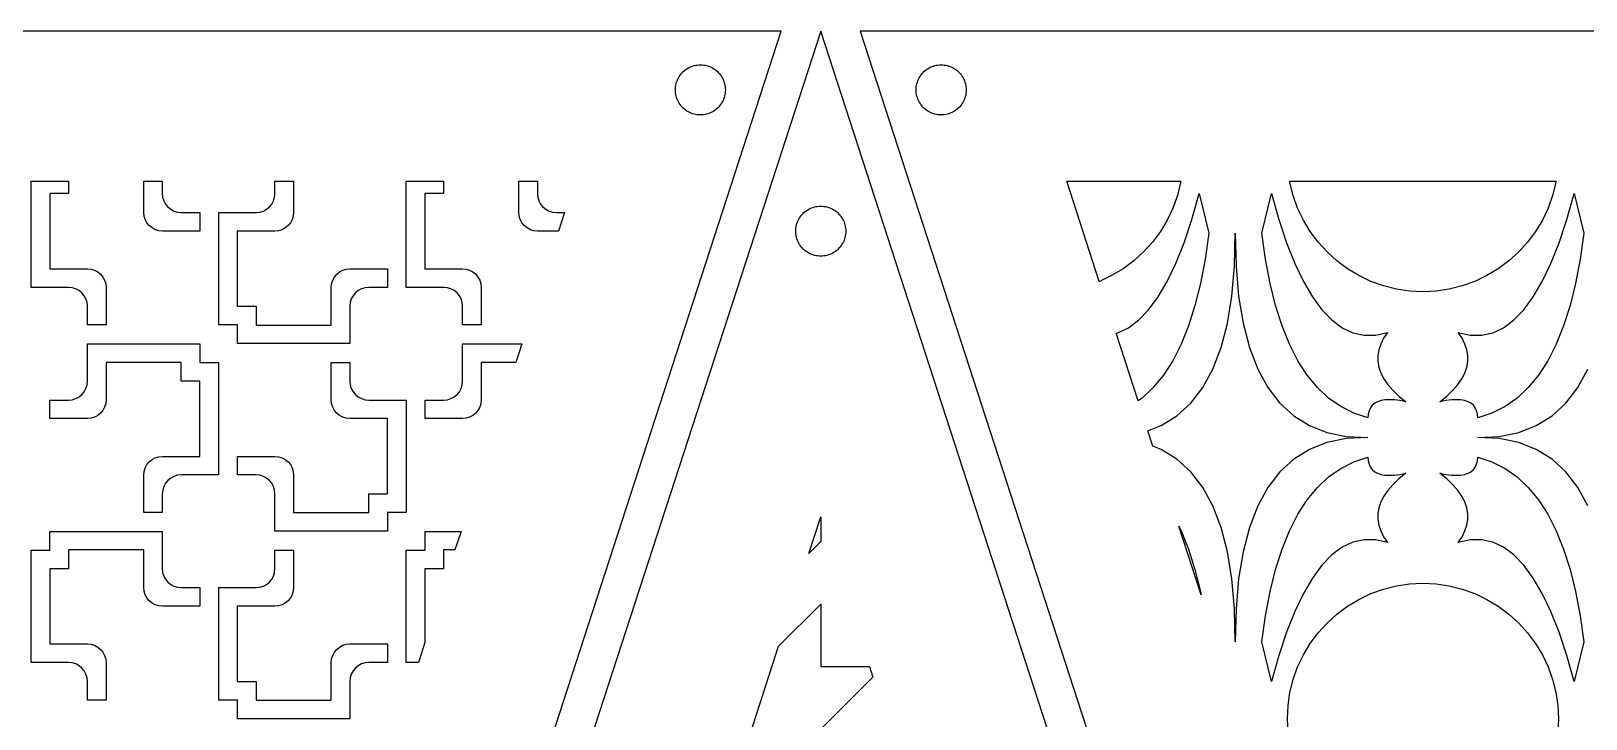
# Model space of a CAD drawing. Header units: metres. Extents: x 20 to 1108, y 20 to 485.
# Drawn here: x 500.8 to 625.1, y 195.8 to 250.8 of the extents above; entities that cross this region are included whole.
import ezdxf

# ---------------------------------------------------------------- set-up
doc = ezdxf.new("R2010")
doc.units = ezdxf.units.M

msp = doc.modelspace()

# ---------------------------------------------------------------- linework, layer by layer
for p, q in [((560.772, 250.826), (410.772, 250.826)), ((485.772, 20.0001), (560.772, 250.826)), ((563.926, 250.826), (488.926, 20)), ((638.926, 20), (563.926, 250.826)), ((717.081, 250.826), (567.081, 250.826)), ((567.081, 250.826), (642.081, 20.0001)), ((552.758, 247.399), (552.842, 247.493)), ((552.842, 247.493), (552.931, 247.582)), ((552.931, 247.582), (553.025, 247.665)), ((553.025, 247.665), (553.124, 247.742)), ((553.124, 247.742), (553.228, 247.813)), ((553.228, 247.813), (553.336, 247.877)), ((553.336, 247.877), (553.449, 247.934)), ((553.449, 247.934), (553.564, 247.984)), ((553.564, 247.984), (553.682, 248.026)), ((553.682, 248.026), (553.802, 248.062)), ((553.802, 248.062), (553.925, 248.089)), ((553.925, 248.089), (554.049, 248.109)), ((554.049, 248.109), (554.174, 248.12)), ((554.174, 248.12), (554.3, 248.124)), ((554.3, 248.124), (554.425, 248.12)), ((554.425, 248.12), (554.55, 248.109)), ((554.55, 248.109), (554.674, 248.089)), ((554.674, 248.089), (554.797, 248.062)), ((554.797, 248.062), (554.917, 248.026)), ((554.917, 248.026), (555.036, 247.984)), ((555.036, 247.984), (555.152, 247.934)), ((555.152, 247.934), (555.263, 247.877)), ((555.263, 247.877), (555.372, 247.813)), ((555.372, 247.813), (555.475, 247.742)), ((555.475, 247.742), (555.575, 247.665)), ((555.575, 247.665), (555.669, 247.582)), ((555.669, 247.582), (555.757, 247.493)), ((555.757, 247.493), (555.841, 247.399)), ((572.011, 247.399), (572.095, 247.493)), ((572.095, 247.493), (572.183, 247.582)), ((572.183, 247.582), (572.278, 247.665)), ((572.278, 247.665), (572.378, 247.742)), ((572.378, 247.742), (572.481, 247.813)), ((572.481, 247.813), (572.589, 247.877)), ((572.589, 247.877), (572.701, 247.934)), ((572.701, 247.934), (572.817, 247.984)), ((572.817, 247.984), (572.935, 248.026)), ((572.935, 248.026), (573.055, 248.062)), ((573.055, 248.062), (573.178, 248.089)), ((573.178, 248.089), (573.302, 248.109)), ((573.302, 248.109), (573.427, 248.12)), ((573.427, 248.12), (573.552, 248.124)), ((573.552, 248.124), (573.678, 248.12)), ((573.678, 248.12), (573.803, 248.109)), ((573.803, 248.109), (573.927, 248.089)), ((573.927, 248.089), (574.05, 248.062)), ((574.05, 248.062), (574.171, 248.026)), ((574.171, 248.026), (574.289, 247.984)), ((574.289, 247.984), (574.404, 247.934)), ((574.404, 247.934), (574.516, 247.877)), ((574.516, 247.877), (574.625, 247.813)), ((574.625, 247.813), (574.728, 247.742)), ((574.728, 247.742), (574.828, 247.665)), ((574.828, 247.665), (574.922, 247.582)), ((574.922, 247.582), (575.01, 247.493)), ((575.01, 247.493), (575.094, 247.399)), ((552.3, 246.124), (552.304, 246.249)), ((552.304, 246.249), (552.316, 246.375)), ((552.316, 246.375), (552.335, 246.499)), ((552.335, 246.499), (552.363, 246.621)), ((552.363, 246.621), (552.398, 246.742)), ((552.398, 246.742), (552.44, 246.86)), ((552.44, 246.86), (552.49, 246.976)), ((552.49, 246.976), (552.547, 247.087)), ((552.547, 247.087), (552.611, 247.195)), ((552.611, 247.195), (552.682, 247.3)), ((552.682, 247.3), (552.758, 247.399)), ((555.841, 247.399), (555.917, 247.3)), ((555.917, 247.3), (555.989, 247.195)), ((555.989, 247.195), (556.052, 247.087)), ((556.052, 247.087), (556.11, 246.976)), ((556.11, 246.976), (556.16, 246.86)), ((556.16, 246.86), (556.202, 246.742)), ((556.202, 246.742), (556.237, 246.621)), ((556.237, 246.621), (556.264, 246.499)), ((556.264, 246.499), (556.284, 246.375)), ((556.284, 246.375), (556.295, 246.249)), ((556.295, 246.249), (556.3, 246.124)), ((571.552, 246.124), (571.557, 246.249)), ((571.557, 246.249), (571.569, 246.375)), ((571.569, 246.375), (571.589, 246.499)), ((571.589, 246.499), (571.616, 246.621)), ((571.616, 246.621), (571.651, 246.742)), ((571.651, 246.742), (571.693, 246.86)), ((571.693, 246.86), (571.743, 246.976)), ((571.743, 246.976), (571.8, 247.087)), ((571.8, 247.087), (571.864, 247.195)), ((571.864, 247.195), (571.935, 247.3)), ((571.935, 247.3), (572.011, 247.399)), ((575.094, 247.399), (575.171, 247.3)), ((575.171, 247.3), (575.242, 247.195)), ((575.242, 247.195), (575.305, 247.087)), ((575.305, 247.087), (575.363, 246.976)), ((575.363, 246.976), (575.413, 246.86)), ((575.413, 246.86), (575.455, 246.742)), ((575.455, 246.742), (575.49, 246.621)), ((575.49, 246.621), (575.517, 246.499)), ((575.517, 246.499), (575.537, 246.375)), ((575.537, 246.375), (575.548, 246.249)), ((575.548, 246.249), (575.552, 246.124)), ((552.304, 245.998), (552.3, 246.124)), ((552.316, 245.873), (552.304, 245.998)), ((552.335, 245.749), (552.316, 245.873)), ((552.363, 245.627), (552.335, 245.749)), ((552.398, 245.506), (552.363, 245.627)), ((552.44, 245.388), (552.398, 245.506)), ((552.49, 245.273), (552.44, 245.388)), ((552.547, 245.16), (552.49, 245.273)), ((552.611, 245.052), (552.547, 245.16)), ((552.682, 244.948), (552.611, 245.052)), ((555.989, 245.052), (555.917, 244.948)), ((556.052, 245.16), (555.989, 245.052)), ((556.11, 245.273), (556.052, 245.16)), ((556.16, 245.388), (556.11, 245.273)), ((556.202, 245.506), (556.16, 245.388)), ((556.237, 245.627), (556.202, 245.506)), ((556.264, 245.749), (556.237, 245.627)), ((556.284, 245.873), (556.264, 245.749)), ((556.295, 245.998), (556.284, 245.873)), ((556.3, 246.124), (556.295, 245.998)), ((571.557, 245.998), (571.552, 246.124)), ((571.569, 245.873), (571.557, 245.998)), ((571.589, 245.749), (571.569, 245.873)), ((571.616, 245.627), (571.589, 245.749)), ((571.651, 245.506), (571.616, 245.627)), ((571.693, 245.388), (571.651, 245.506)), ((571.743, 245.273), (571.693, 245.388)), ((571.8, 245.16), (571.743, 245.273)), ((571.864, 245.052), (571.8, 245.16)), ((571.935, 244.948), (571.864, 245.052)), ((575.242, 245.052), (575.171, 244.948)), ((575.305, 245.16), (575.242, 245.052)), ((575.363, 245.273), (575.305, 245.16)), ((575.413, 245.388), (575.363, 245.273)), ((575.455, 245.506), (575.413, 245.388)), ((575.49, 245.627), (575.455, 245.506)), ((575.517, 245.749), (575.49, 245.627)), ((575.537, 245.873), (575.517, 245.749)), ((575.548, 245.998), (575.537, 245.873)), ((575.552, 246.124), (575.548, 245.998)), ((552.758, 244.849), (552.682, 244.948)), ((552.842, 244.755), (552.758, 244.849)), ((552.931, 244.666), (552.842, 244.755)), ((553.025, 244.583), (552.931, 244.666)), ((553.124, 244.506), (553.025, 244.583)), ((553.228, 244.436), (553.124, 244.506)), ((553.336, 244.371), (553.228, 244.436)), ((553.449, 244.315), (553.336, 244.371)), ((553.564, 244.265), (553.449, 244.315)), ((553.682, 244.222), (553.564, 244.265)), ((553.802, 244.187), (553.682, 244.222)), ((553.925, 244.159), (553.802, 244.187)), ((554.049, 244.14), (553.925, 244.159)), ((554.174, 244.128), (554.049, 244.14)), ((554.3, 244.124), (554.174, 244.128)), ((554.425, 244.128), (554.3, 244.124)), ((554.55, 244.14), (554.425, 244.128)), ((554.674, 244.159), (554.55, 244.14)), ((554.797, 244.187), (554.674, 244.159)), ((554.917, 244.222), (554.797, 244.187)), ((555.036, 244.265), (554.917, 244.222)), ((555.152, 244.315), (555.036, 244.265)), ((555.263, 244.371), (555.152, 244.315)), ((555.372, 244.436), (555.263, 244.371)), ((555.475, 244.506), (555.372, 244.436)), ((555.575, 244.583), (555.475, 244.506)), ((555.669, 244.666), (555.575, 244.583)), ((555.757, 244.755), (555.669, 244.666)), ((555.841, 244.849), (555.757, 244.755)), ((555.917, 244.948), (555.841, 244.849)), ((572.011, 244.849), (571.935, 244.948)), ((572.095, 244.755), (572.011, 244.849)), ((572.183, 244.666), (572.095, 244.755)), ((572.278, 244.583), (572.183, 244.666)), ((572.378, 244.506), (572.278, 244.583)), ((572.481, 244.436), (572.378, 244.506)), ((572.589, 244.371), (572.481, 244.436)), ((572.701, 244.315), (572.589, 244.371)), ((572.817, 244.265), (572.701, 244.315)), ((572.935, 244.222), (572.817, 244.265)), ((573.055, 244.187), (572.935, 244.222)), ((573.178, 244.159), (573.055, 244.187)), ((573.302, 244.14), (573.178, 244.159)), ((573.427, 244.128), (573.302, 244.14)), ((573.552, 244.124), (573.427, 244.128)), ((573.678, 244.128), (573.552, 244.124)), ((573.803, 244.14), (573.678, 244.128)), ((573.927, 244.159), (573.803, 244.14)), ((574.05, 244.187), (573.927, 244.159)), ((574.171, 244.222), (574.05, 244.187)), ((574.289, 244.265), (574.171, 244.222)), ((574.404, 244.315), (574.289, 244.265)), ((574.516, 244.371), (574.404, 244.315)), ((574.625, 244.436), (574.516, 244.371)), ((574.728, 244.506), (574.625, 244.436)), ((574.828, 244.583), (574.728, 244.506)), ((574.922, 244.666), (574.828, 244.583)), ((575.01, 244.755), (574.922, 244.666)), ((575.094, 244.849), (575.01, 244.755)), ((575.171, 244.948), (575.094, 244.849)), ((500.779, 230.332), (500.779, 238.826)), ((500.779, 238.826), (503.765, 238.826)), ((503.765, 238.826), (503.765, 237.833)), ((509.779, 236.327), (509.778, 238.826)), ((509.778, 238.826), (511.266, 238.826)), ((511.266, 238.826), (511.266, 237.826)), ((520.278, 237.825), (520.278, 238.826)), ((520.278, 238.826), (521.765, 238.826)), ((521.765, 238.826), (521.765, 236.326)), ((530.779, 230.332), (530.779, 238.826)), ((530.779, 238.826), (533.765, 238.826)), ((533.765, 238.826), (533.765, 237.833)), ((539.779, 236.327), (539.778, 238.826)), ((539.778, 238.826), (541.266, 238.826)), ((541.266, 238.826), (541.266, 237.826)), ((583.597, 238.826), (592.727, 238.826)), ((586.204, 230.805), (583.597, 238.826)), ((592.727, 238.826), (592.711, 238.712)), ((601.451, 238.712), (601.434, 238.826)), ((601.434, 238.826), (622.727, 238.826)), ((622.727, 238.826), (622.711, 238.712)), ((503.765, 237.833), (502.265, 237.832)), ((502.265, 237.832), (502.265, 231.819)), ((511.266, 237.826), (511.294, 237.533)), ((511.294, 237.533), (511.381, 237.25)), ((520.163, 237.25), (520.248, 237.533)), ((520.248, 237.533), (520.278, 237.825)), ((533.765, 237.833), (532.265, 237.832)), ((532.265, 237.832), (532.265, 231.819)), ((541.266, 237.826), (541.294, 237.533)), ((541.294, 237.533), (541.381, 237.25)), ((592.452, 237.68), (592.093, 236.679)), ((592.711, 238.712), (592.452, 237.68)), ((593.604, 235.765), (594.195, 237.831)), ((594.195, 237.831), (594.955, 234.678)), ((599.207, 234.678), (599.966, 237.831)), ((599.966, 237.831), (600.557, 235.765)), ((601.71, 237.68), (601.451, 238.712)), ((602.068, 236.679), (601.71, 237.68)), ((622.452, 237.68), (622.093, 236.679)), ((622.711, 238.712), (622.452, 237.68)), ((623.604, 235.765), (624.195, 237.831)), ((624.195, 237.831), (624.955, 234.678)), ((509.807, 236.035), (509.779, 236.327)), ((511.381, 237.25), (511.52, 236.989)), ((511.52, 236.989), (511.707, 236.762)), ((511.707, 236.762), (511.935, 236.574)), ((511.935, 236.574), (512.196, 236.436)), ((512.196, 236.436), (512.479, 236.35)), ((512.479, 236.35), (512.771, 236.32)), ((512.771, 236.32), (514.266, 236.32)), ((514.266, 236.32), (514.266, 234.833)), ((515.779, 227.333), (515.779, 236.32)), ((515.779, 236.32), (518.772, 236.32)), ((518.772, 236.32), (519.065, 236.349)), ((519.065, 236.349), (519.348, 236.436)), ((519.348, 236.436), (519.609, 236.574)), ((519.609, 236.574), (519.836, 236.762)), ((519.836, 236.762), (520.024, 236.989)), ((520.024, 236.989), (520.163, 237.25)), ((521.765, 236.326), (521.737, 236.034)), ((539.807, 236.035), (539.779, 236.327)), ((541.381, 237.25), (541.52, 236.989)), ((541.52, 236.989), (541.707, 236.762)), ((541.707, 236.762), (541.935, 236.574)), ((541.935, 236.574), (542.196, 236.436)), ((542.196, 236.436), (542.479, 236.35)), ((542.479, 236.35), (542.771, 236.32)), ((542.771, 236.32), (543.441, 236.32)), ((543.441, 236.32), (542.957, 234.833)), ((562.468, 236.195), (562.557, 236.284)), ((562.557, 236.284), (562.652, 236.367)), ((562.652, 236.367), (562.751, 236.444)), ((562.751, 236.444), (562.855, 236.515)), ((562.855, 236.515), (562.962, 236.579)), ((562.962, 236.579), (563.075, 236.636)), ((563.075, 236.636), (563.19, 236.686)), ((563.19, 236.686), (563.308, 236.728)), ((563.308, 236.728), (563.429, 236.763)), ((563.429, 236.763), (563.551, 236.791)), ((563.551, 236.791), (563.675, 236.81)), ((563.675, 236.81), (563.8, 236.822)), ((563.8, 236.822), (563.926, 236.826)), ((563.926, 236.826), (564.052, 236.822)), ((564.052, 236.822), (564.177, 236.81)), ((564.177, 236.81), (564.301, 236.791)), ((564.301, 236.791), (564.423, 236.763)), ((564.423, 236.763), (564.544, 236.728)), ((564.544, 236.728), (564.663, 236.686)), ((564.663, 236.686), (564.778, 236.636)), ((564.778, 236.636), (564.89, 236.579)), ((564.89, 236.579), (564.998, 236.515)), ((564.998, 236.515), (565.102, 236.444)), ((565.102, 236.444), (565.201, 236.367)), ((565.201, 236.367), (565.295, 236.284)), ((565.295, 236.284), (565.384, 236.195)), ((592.093, 236.679), (591.638, 235.718)), ((602.523, 235.718), (602.068, 236.679)), ((622.093, 236.679), (621.638, 235.718)), ((509.892, 235.755), (509.807, 236.035)), ((510.03, 235.497), (509.892, 235.755)), ((510.215, 235.271), (510.03, 235.497)), ((510.442, 235.085), (510.215, 235.271)), ((510.701, 234.946), (510.442, 235.085)), ((521.102, 235.084), (520.843, 234.946)), ((521.329, 235.27), (521.102, 235.084)), ((521.514, 235.496), (521.329, 235.27)), ((521.652, 235.755), (521.514, 235.496)), ((521.737, 236.034), (521.652, 235.755)), ((539.892, 235.755), (539.807, 236.035)), ((540.03, 235.497), (539.892, 235.755)), ((540.215, 235.271), (540.03, 235.497)), ((540.442, 235.085), (540.215, 235.271)), ((540.701, 234.946), (540.442, 235.085)), ((561.93, 234.952), (561.942, 235.077)), ((561.942, 235.077), (561.961, 235.201)), ((561.961, 235.201), (561.989, 235.324)), ((561.989, 235.324), (562.024, 235.444)), ((562.024, 235.444), (562.067, 235.562)), ((562.067, 235.562), (562.117, 235.678)), ((562.117, 235.678), (562.173, 235.79)), ((562.173, 235.79), (562.238, 235.898)), ((562.238, 235.898), (562.308, 236.002)), ((562.308, 236.002), (562.385, 236.101)), ((562.385, 236.101), (562.468, 236.195)), ((565.384, 236.195), (565.467, 236.101)), ((565.467, 236.101), (565.544, 236.002)), ((565.544, 236.002), (565.615, 235.898)), ((565.615, 235.898), (565.679, 235.79)), ((565.679, 235.79), (565.736, 235.678)), ((565.736, 235.678), (565.786, 235.562)), ((565.786, 235.562), (565.829, 235.444)), ((565.829, 235.444), (565.864, 235.324)), ((565.864, 235.324), (565.891, 235.201)), ((565.891, 235.201), (565.911, 235.077)), ((565.911, 235.077), (565.922, 234.952)), ((591.638, 235.718), (591.091, 234.805)), ((592.98, 233.905), (593.604, 235.765)), ((600.557, 235.765), (601.181, 233.905)), ((603.07, 234.805), (602.523, 235.718)), ((621.638, 235.718), (621.091, 234.805)), ((622.98, 233.905), (623.604, 235.765)), ((510.98, 234.861), (510.701, 234.946)), ((511.272, 234.833), (510.98, 234.861)), ((514.266, 234.833), (511.272, 234.833)), ((520.271, 234.833), (517.265, 234.832)), ((517.265, 234.832), (517.265, 228.82)), ((520.563, 234.861), (520.271, 234.833)), ((520.843, 234.946), (520.563, 234.861)), ((540.98, 234.861), (540.701, 234.946)), ((541.272, 234.833), (540.98, 234.861)), ((542.957, 234.833), (541.272, 234.833)), ((561.926, 234.826), (561.93, 234.952)), ((561.93, 234.701), (561.926, 234.826)), ((561.942, 234.576), (561.93, 234.701)), ((561.961, 234.451), (561.942, 234.576)), ((561.989, 234.329), (561.961, 234.451)), ((562.024, 234.208), (561.989, 234.329)), ((562.067, 234.09), (562.024, 234.208)), ((562.117, 233.975), (562.067, 234.09)), ((562.173, 233.863), (562.117, 233.975)), ((562.238, 233.755), (562.173, 233.863)), ((565.679, 233.863), (565.615, 233.755)), ((565.736, 233.975), (565.679, 233.863)), ((565.786, 234.09), (565.736, 233.975)), ((565.829, 234.208), (565.786, 234.09)), ((565.864, 234.329), (565.829, 234.208)), ((565.891, 234.451), (565.864, 234.329)), ((565.911, 234.576), (565.891, 234.451)), ((565.922, 234.701), (565.911, 234.576)), ((565.922, 234.952), (565.926, 234.826)), ((565.926, 234.826), (565.922, 234.701)), ((590.459, 233.951), (589.744, 233.163)), ((591.091, 234.805), (590.459, 233.951)), ((592.323, 232.253), (592.98, 233.905)), ((594.955, 234.678), (594.664, 232.585)), ((597.021, 232.038), (597.081, 234.671)), ((597.081, 234.671), (597.14, 232.038)), ((599.498, 232.585), (599.207, 234.678)), ((601.181, 233.905), (601.839, 232.254)), ((603.703, 233.951), (603.07, 234.805)), ((604.418, 233.163), (603.703, 233.951)), ((620.459, 233.951), (619.744, 233.163)), ((621.091, 234.805), (620.459, 233.951)), ((622.323, 232.253), (622.98, 233.905)), ((624.955, 234.678), (624.664, 232.585)), ((562.308, 233.651), (562.238, 233.755)), ((562.385, 233.551), (562.308, 233.651)), ((562.468, 233.457), (562.385, 233.551)), ((562.557, 233.368), (562.468, 233.457)), ((562.652, 233.285), (562.557, 233.368)), ((562.751, 233.208), (562.652, 233.285)), ((562.855, 233.138), (562.751, 233.208)), ((562.962, 233.074), (562.855, 233.138)), ((563.075, 233.017), (562.962, 233.074)), ((563.19, 232.967), (563.075, 233.017)), ((563.308, 232.924), (563.19, 232.967)), ((563.429, 232.889), (563.308, 232.924)), ((563.551, 232.862), (563.429, 232.889)), ((563.675, 232.842), (563.551, 232.862)), ((563.8, 232.83), (563.675, 232.842)), ((563.926, 232.826), (563.8, 232.83)), ((564.052, 232.83), (563.926, 232.826)), ((564.177, 232.842), (564.052, 232.83)), ((564.301, 232.862), (564.177, 232.842)), ((564.423, 232.889), (564.301, 232.862)), ((564.544, 232.924), (564.423, 232.889)), ((564.663, 232.967), (564.544, 232.924)), ((564.778, 233.017), (564.663, 232.967)), ((564.89, 233.074), (564.778, 233.017)), ((564.998, 233.138), (564.89, 233.074)), ((565.102, 233.208), (564.998, 233.138)), ((565.201, 233.285), (565.102, 233.208)), ((565.295, 233.368), (565.201, 233.285)), ((565.384, 233.457), (565.295, 233.368)), ((565.467, 233.551), (565.384, 233.457)), ((565.544, 233.651), (565.467, 233.551)), ((565.615, 233.755), (565.544, 233.651)), ((589.744, 233.163), (588.956, 232.448)), ((594.664, 232.585), (594.297, 230.649)), ((599.864, 230.649), (599.498, 232.585)), ((605.206, 232.448), (604.418, 233.163)), ((619.744, 233.163), (618.956, 232.448)), ((624.664, 232.585), (624.297, 230.649)), ((502.265, 231.819), (505.272, 231.819)), ((505.272, 231.819), (505.564, 231.791)), ((505.564, 231.791), (505.843, 231.706)), ((505.843, 231.706), (506.102, 231.568)), ((506.102, 231.568), (506.329, 231.382)), ((506.329, 231.382), (506.514, 231.155)), ((525.031, 231.156), (525.216, 231.383)), ((525.216, 231.383), (525.442, 231.568)), ((525.442, 231.568), (525.701, 231.706)), ((525.701, 231.706), (525.981, 231.791)), ((525.981, 231.791), (526.273, 231.819)), ((526.273, 231.819), (529.266, 231.819)), ((529.266, 231.819), (529.266, 230.332)), ((532.265, 231.819), (535.272, 231.819)), ((535.272, 231.819), (535.564, 231.791)), ((535.564, 231.791), (535.843, 231.706)), ((535.843, 231.706), (536.102, 231.568)), ((536.102, 231.568), (536.329, 231.382)), ((536.329, 231.382), (536.514, 231.155)), ((588.102, 231.816), (587.19, 231.269)), ((588.956, 232.448), (588.102, 231.816)), ((591.631, 230.81), (592.323, 232.253)), ((596.812, 229.632), (597.021, 232.038)), ((597.14, 232.038), (597.349, 229.632)), ((601.839, 232.254), (602.53, 230.81)), ((606.059, 231.816), (605.206, 232.448)), ((606.972, 231.269), (606.059, 231.816)), ((618.102, 231.816), (617.19, 231.269)), ((618.956, 232.448), (618.102, 231.816)), ((621.631, 230.81), (622.323, 232.253)), ((503.773, 230.332), (500.779, 230.332)), ((504.065, 230.303), (503.773, 230.332)), ((504.348, 230.217), (504.065, 230.303)), ((504.609, 230.078), (504.348, 230.217)), ((504.836, 229.891), (504.609, 230.078)), ((506.514, 231.155), (506.652, 230.898)), ((506.652, 230.898), (506.737, 230.617)), ((506.737, 230.617), (506.765, 230.325)), ((506.765, 230.325), (506.765, 227.332)), ((524.779, 230.326), (524.807, 230.618)), ((524.779, 227.319), (524.779, 230.326)), ((524.807, 230.618), (524.892, 230.898)), ((524.892, 230.898), (525.031, 231.156)), ((526.935, 230.078), (526.707, 229.891)), ((527.196, 230.217), (526.935, 230.078)), ((527.479, 230.304), (527.196, 230.217)), ((527.772, 230.332), (527.479, 230.304)), ((529.266, 230.332), (527.772, 230.332)), ((533.773, 230.332), (530.779, 230.332)), ((534.065, 230.303), (533.773, 230.332)), ((534.348, 230.217), (534.065, 230.303)), ((534.609, 230.078), (534.348, 230.217)), ((534.836, 229.891), (534.609, 230.078)), ((536.514, 231.155), (536.652, 230.898)), ((536.652, 230.898), (536.737, 230.617)), ((536.737, 230.617), (536.765, 230.325)), ((536.765, 230.325), (536.765, 227.332)), ((586.228, 230.814), (586.204, 230.805)), ((587.19, 231.269), (586.228, 230.814)), ((590.908, 229.573), (591.631, 230.81)), ((594.297, 230.649), (593.856, 228.869)), ((600.305, 228.869), (599.864, 230.649)), ((602.53, 230.81), (603.254, 229.573)), ((607.933, 230.814), (606.972, 231.269)), ((608.934, 230.455), (607.933, 230.814)), ((609.966, 230.196), (608.934, 230.455)), ((611.018, 230.041), (609.966, 230.196)), ((614.195, 230.196), (613.143, 230.041)), ((615.227, 230.455), (614.195, 230.196)), ((616.228, 230.814), (615.227, 230.455)), ((617.19, 231.269), (616.228, 230.814)), ((620.908, 229.573), (621.631, 230.81)), ((624.297, 230.649), (623.856, 228.869)), ((505.024, 229.663), (504.836, 229.891)), ((505.163, 229.402), (505.024, 229.663)), ((505.249, 229.119), (505.163, 229.402)), ((505.278, 228.826), (505.249, 229.119)), ((505.278, 227.332), (505.278, 228.826)), ((517.265, 228.82), (518.765, 228.819)), ((518.765, 228.819), (518.766, 227.319)), ((526.295, 229.119), (526.266, 228.827)), ((526.266, 228.827), (526.266, 225.833)), ((526.381, 229.402), (526.295, 229.119)), ((526.52, 229.663), (526.381, 229.402)), ((526.707, 229.891), (526.52, 229.663)), ((535.024, 229.663), (534.836, 229.891)), ((535.163, 229.402), (535.024, 229.663)), ((535.249, 229.119), (535.163, 229.402)), ((535.278, 228.826), (535.249, 229.119)), ((535.278, 227.332), (535.278, 228.826)), ((590.15, 228.544), (590.908, 229.573)), ((593.856, 228.869), (593.339, 227.246)), ((596.454, 227.456), (596.812, 229.632)), ((597.349, 229.632), (597.708, 227.457)), ((600.823, 227.246), (600.305, 228.869)), ((603.254, 229.573), (604.011, 228.544)), ((612.081, 229.988), (611.018, 230.041)), ((613.143, 230.041), (612.081, 229.988)), ((620.15, 228.544), (620.908, 229.573)), ((623.856, 228.869), (623.339, 227.246)), ((588.536, 227.109), (589.36, 227.723)), ((589.36, 227.723), (590.15, 228.544)), ((604.011, 228.544), (604.801, 227.723)), ((604.801, 227.723), (605.626, 227.109)), ((618.536, 227.109), (619.36, 227.723)), ((619.36, 227.723), (620.15, 228.544)), ((506.765, 227.332), (505.278, 227.332)), ((517.27, 227.333), (515.779, 227.333)), ((517.279, 227.341), (517.27, 227.333)), ((517.279, 227.333), (517.279, 227.341)), ((517.279, 227.324), (517.287, 227.333)), ((517.287, 227.333), (517.279, 227.333)), ((517.279, 225.833), (517.279, 227.324)), ((518.766, 227.319), (524.779, 227.319)), ((536.765, 227.332), (535.278, 227.332)), ((587.546, 226.675), (587.678, 226.704)), ((589.305, 221.258), (587.546, 226.675)), ((587.678, 226.704), (588.536, 227.109)), ((593.339, 227.246), (592.746, 225.779)), ((595.945, 225.514), (596.454, 227.456)), ((597.708, 227.457), (598.216, 225.514)), ((601.416, 225.779), (600.823, 227.246)), ((605.626, 227.109), (606.483, 226.704)), ((606.483, 226.704), (607.374, 226.506)), ((607.374, 226.506), (608.297, 226.516)), ((608.297, 226.516), (609.254, 226.734)), ((609.254, 226.734), (608.942, 226.267)), ((615.219, 226.267), (614.908, 226.734)), ((614.908, 226.734), (615.865, 226.516)), ((615.865, 226.516), (616.788, 226.506)), ((616.788, 226.506), (617.678, 226.704)), ((617.678, 226.704), (618.536, 227.109)), ((623.339, 227.246), (622.746, 225.779)), ((505.278, 222.825), (505.278, 225.819)), ((505.278, 225.819), (514.265, 225.819)), ((514.265, 225.819), (514.265, 224.328)), ((526.266, 225.833), (517.279, 225.833)), ((535.278, 222.825), (535.278, 225.819)), ((535.278, 225.819), (540.03, 225.819)), ((540.03, 225.819), (539.546, 224.333)), ((592.746, 225.779), (592.078, 224.47)), ((595.287, 223.803), (595.945, 225.514)), ((598.216, 225.514), (598.875, 223.803)), ((602.084, 224.47), (601.416, 225.779)), ((608.556, 225.335), (608.481, 224.871)), ((608.711, 225.801), (608.556, 225.335)), ((608.942, 226.267), (608.711, 225.801)), ((615.451, 225.801), (615.219, 226.267)), ((615.605, 225.335), (615.451, 225.801)), ((615.68, 224.871), (615.605, 225.335)), ((622.746, 225.779), (622.078, 224.47)), ((512.778, 224.333), (506.765, 224.333)), ((506.765, 224.333), (506.765, 221.326)), ((512.779, 222.833), (512.778, 224.333)), ((514.265, 224.328), (514.257, 224.319)), ((514.257, 224.319), (514.265, 224.319)), ((514.265, 224.319), (514.265, 224.312)), ((514.265, 224.312), (514.274, 224.319)), ((514.274, 224.319), (515.765, 224.319)), ((515.765, 224.319), (515.765, 215.332)), ((524.779, 221.327), (524.779, 224.32)), ((524.779, 224.32), (526.266, 224.32)), ((526.266, 224.32), (526.266, 222.826)), ((539.546, 224.333), (536.765, 224.333)), ((536.765, 224.333), (536.765, 221.326)), ((592.078, 224.47), (591.335, 223.317)), ((602.827, 223.317), (602.084, 224.47)), ((608.481, 224.871), (608.485, 224.407)), ((608.485, 224.407), (608.567, 223.944)), ((608.567, 223.944), (608.728, 223.483)), ((615.433, 223.483), (615.594, 223.944)), ((615.594, 223.944), (615.676, 224.407)), ((615.676, 224.407), (615.68, 224.871)), ((622.078, 224.47), (621.335, 223.317)), ((505.248, 222.533), (505.278, 222.825)), ((514.279, 222.832), (512.779, 222.833)), ((514.279, 216.82), (514.279, 222.832)), ((526.266, 222.826), (526.294, 222.533)), ((535.248, 222.533), (535.278, 222.825)), ((591.335, 223.317), (590.515, 222.32)), ((594.479, 222.324), (595.287, 223.803)), ((598.875, 223.803), (599.682, 222.324)), ((603.646, 222.32), (602.827, 223.317)), ((608.728, 223.483), (608.968, 223.021)), ((608.968, 223.021), (609.287, 222.561)), ((614.875, 222.561), (615.193, 223.021)), ((615.193, 223.021), (615.433, 223.483)), ((621.335, 223.317), (620.515, 222.32)), ((624.479, 222.324), (625.287, 223.803)), ((503.772, 221.32), (504.065, 221.349)), ((504.065, 221.349), (504.348, 221.436)), ((504.348, 221.436), (504.609, 221.574)), ((504.609, 221.574), (504.836, 221.762)), ((504.836, 221.762), (505.024, 221.989)), ((505.024, 221.989), (505.163, 222.25)), ((505.163, 222.25), (505.248, 222.533)), ((526.294, 222.533), (526.381, 222.25)), ((526.381, 222.25), (526.52, 221.989)), ((526.52, 221.989), (526.707, 221.762)), ((526.707, 221.762), (526.935, 221.574)), ((526.935, 221.574), (527.196, 221.436)), ((527.196, 221.436), (527.479, 221.35)), ((527.479, 221.35), (527.771, 221.32)), ((533.772, 221.32), (534.065, 221.349)), ((534.065, 221.349), (534.348, 221.436)), ((534.348, 221.436), (534.609, 221.574)), ((534.609, 221.574), (534.836, 221.762)), ((534.836, 221.762), (535.024, 221.989)), ((535.024, 221.989), (535.163, 222.25)), ((535.163, 222.25), (535.248, 222.533)), ((589.621, 221.48), (589.305, 221.258)), ((590.515, 222.32), (589.621, 221.48)), ((593.521, 221.077), (594.479, 222.324)), ((599.682, 222.324), (600.64, 221.077)), ((604.541, 221.48), (603.646, 222.32)), ((605.51, 220.797), (604.541, 221.48)), ((609.407, 221.345), (609.052, 221.327)), ((609.287, 222.561), (609.683, 222.101)), ((609.802, 221.327), (609.407, 221.345)), ((609.683, 222.101), (610.16, 221.642)), ((610.16, 221.642), (610.714, 221.185)), ((613.448, 221.185), (614.002, 221.642)), ((614.002, 221.642), (614.478, 222.101)), ((614.755, 221.345), (614.359, 221.327)), ((614.478, 222.101), (614.875, 222.561)), ((615.109, 221.327), (614.755, 221.345)), ((619.621, 221.48), (618.651, 220.797)), ((620.515, 222.32), (619.621, 221.48)), ((623.521, 221.077), (624.479, 222.324)), ((502.278, 219.833), (502.278, 221.32)), ((502.278, 221.32), (503.772, 221.32)), ((506.329, 220.27), (506.102, 220.084)), ((506.514, 220.496), (506.329, 220.27)), ((506.652, 220.755), (506.514, 220.496)), ((506.737, 221.034), (506.652, 220.755)), ((506.765, 221.326), (506.737, 221.034)), ((524.807, 221.035), (524.779, 221.327)), ((524.892, 220.755), (524.807, 221.035)), ((525.03, 220.497), (524.892, 220.755)), ((525.215, 220.271), (525.03, 220.497)), ((525.442, 220.085), (525.215, 220.271)), ((527.771, 221.32), (530.765, 221.32)), ((530.765, 221.32), (530.765, 212.333)), ((532.278, 219.833), (532.278, 221.32)), ((532.278, 221.32), (533.772, 221.32)), ((536.329, 220.27), (536.102, 220.084)), ((536.514, 220.496), (536.329, 220.27)), ((536.652, 220.755), (536.514, 220.496)), ((536.737, 221.034), (536.652, 220.755)), ((536.765, 221.326), (536.737, 221.034)), ((592.413, 220.064), (593.521, 221.077)), ((600.64, 221.077), (601.749, 220.064)), ((606.556, 220.27), (605.51, 220.797)), ((607.676, 219.9), (606.556, 220.27)), ((607.707, 220.202), (607.676, 219.9)), ((607.777, 220.471), (607.707, 220.202)), ((607.888, 220.702), (607.777, 220.471)), ((608.04, 220.899), (607.888, 220.702)), ((608.232, 221.06), (608.04, 220.899)), ((608.465, 221.185), (608.232, 221.06)), ((608.739, 221.274), (608.465, 221.185)), ((609.052, 221.327), (608.739, 221.274)), ((610.238, 221.274), (609.802, 221.327)), ((610.714, 221.185), (610.238, 221.274)), ((613.923, 221.274), (613.448, 221.185)), ((614.359, 221.327), (613.923, 221.274)), ((615.422, 221.274), (615.109, 221.327)), ((615.696, 221.185), (615.422, 221.274)), ((615.929, 221.06), (615.696, 221.185)), ((616.122, 220.899), (615.929, 221.06)), ((616.273, 220.702), (616.122, 220.899)), ((616.384, 220.471), (616.273, 220.702)), ((616.455, 220.202), (616.384, 220.471)), ((616.485, 219.9), (616.455, 220.202)), ((617.605, 220.27), (616.485, 219.9)), ((618.651, 220.797), (617.605, 220.27)), ((622.413, 220.064), (623.521, 221.077)), ((505.271, 219.833), (502.278, 219.833)), ((505.563, 219.861), (505.271, 219.833)), ((505.843, 219.946), (505.563, 219.861)), ((506.102, 220.084), (505.843, 219.946)), ((525.701, 219.946), (525.442, 220.085)), ((525.98, 219.861), (525.701, 219.946)), ((526.272, 219.833), (525.98, 219.861)), ((529.279, 219.833), (526.272, 219.833)), ((529.279, 213.82), (529.279, 219.833)), ((535.271, 219.833), (532.278, 219.833)), ((535.563, 219.861), (535.271, 219.833)), ((535.843, 219.946), (535.563, 219.861)), ((536.102, 220.084), (535.843, 219.946)), ((590.085, 218.861), (591.156, 219.28)), ((590.483, 217.635), (590.085, 218.861)), ((591.156, 219.28), (592.413, 220.064)), ((601.749, 220.064), (603.005, 219.28)), ((603.005, 219.28), (604.413, 218.731)), ((619.749, 218.731), (621.156, 219.28)), ((621.156, 219.28), (622.413, 220.064)), ((591.156, 217.372), (590.483, 217.635)), ((604.413, 217.922), (603.005, 217.372)), ((604.413, 218.731), (605.97, 218.412)), ((605.97, 218.24), (604.413, 217.922)), ((605.97, 218.412), (607.673, 218.326)), ((607.673, 218.326), (605.97, 218.24)), ((616.488, 218.326), (618.191, 218.412)), ((618.191, 218.24), (616.488, 218.326)), ((618.191, 218.412), (619.749, 218.731)), ((619.749, 217.922), (618.191, 218.24)), ((621.156, 217.372), (619.749, 217.922)), ((510.031, 216.156), (510.216, 216.383)), ((510.216, 216.383), (510.442, 216.568)), ((510.442, 216.568), (510.701, 216.706)), ((510.701, 216.706), (510.981, 216.791)), ((510.981, 216.791), (511.273, 216.819)), ((511.273, 216.819), (514.279, 216.82)), ((517.278, 215.332), (517.278, 216.819)), ((517.278, 216.819), (520.272, 216.819)), ((520.272, 216.819), (520.564, 216.791)), ((520.564, 216.791), (520.843, 216.706)), ((520.843, 216.706), (521.102, 216.568)), ((521.102, 216.568), (521.329, 216.382)), ((521.329, 216.382), (521.514, 216.155)), ((592.413, 216.589), (591.156, 217.372)), ((593.521, 215.575), (592.413, 216.589)), ((601.749, 216.589), (600.64, 215.575)), ((603.005, 217.372), (601.749, 216.589)), ((605.51, 215.857), (606.556, 216.383)), ((606.556, 216.383), (607.676, 216.753)), ((607.676, 216.753), (607.707, 216.45)), ((607.707, 216.45), (607.777, 216.183)), ((616.384, 216.183), (616.455, 216.45)), ((616.455, 216.45), (616.485, 216.753)), ((616.485, 216.753), (617.605, 216.383)), ((617.605, 216.383), (618.651, 215.857)), ((622.413, 216.589), (621.156, 217.372)), ((623.521, 215.575), (622.413, 216.589)), ((509.779, 215.326), (509.807, 215.618)), ((509.779, 212.332), (509.779, 215.326)), ((509.807, 215.618), (509.892, 215.898)), ((509.892, 215.898), (510.031, 216.156)), ((512.196, 215.217), (511.935, 215.078)), ((512.479, 215.304), (512.196, 215.217)), ((512.772, 215.332), (512.479, 215.304)), ((515.765, 215.332), (512.772, 215.332)), ((518.773, 215.332), (517.278, 215.332)), ((519.065, 215.303), (518.773, 215.332)), ((519.348, 215.217), (519.065, 215.303)), ((519.609, 215.078), (519.348, 215.217)), ((521.514, 216.155), (521.652, 215.898)), ((521.652, 215.898), (521.737, 215.617)), ((521.737, 215.617), (521.765, 215.325)), ((521.765, 215.325), (521.766, 212.319)), ((594.479, 214.328), (593.521, 215.575)), ((600.64, 215.575), (599.682, 214.328)), ((603.646, 214.332), (604.541, 215.173)), ((604.541, 215.173), (605.51, 215.857)), ((607.777, 216.183), (607.888, 215.95)), ((607.888, 215.95), (608.04, 215.754)), ((608.04, 215.754), (608.232, 215.593)), ((608.232, 215.593), (608.465, 215.468)), ((608.465, 215.468), (608.739, 215.379)), ((608.739, 215.379), (609.052, 215.325)), ((609.052, 215.325), (609.407, 215.308)), ((609.407, 215.308), (609.802, 215.325)), ((609.802, 215.325), (610.238, 215.379)), ((610.714, 215.468), (610.16, 215.011)), ((610.238, 215.379), (610.714, 215.468)), ((614.002, 215.011), (613.448, 215.468)), ((613.448, 215.468), (613.923, 215.379)), ((613.923, 215.379), (614.359, 215.325)), ((614.359, 215.325), (614.755, 215.308)), ((614.755, 215.308), (615.109, 215.325)), ((615.109, 215.325), (615.422, 215.379)), ((615.422, 215.379), (615.696, 215.468)), ((615.696, 215.468), (615.929, 215.593)), ((615.929, 215.593), (616.122, 215.754)), ((616.122, 215.754), (616.273, 215.95)), ((616.273, 215.95), (616.384, 216.183)), ((618.651, 215.857), (619.621, 215.173)), ((619.621, 215.173), (620.515, 214.332)), ((624.479, 214.328), (623.521, 215.575)), ((511.295, 214.119), (511.266, 213.827)), ((511.381, 214.402), (511.295, 214.119)), ((511.52, 214.663), (511.381, 214.402)), ((511.707, 214.891), (511.52, 214.663)), ((511.935, 215.078), (511.707, 214.891)), ((519.836, 214.891), (519.609, 215.078)), ((520.024, 214.663), (519.836, 214.891)), ((520.163, 214.402), (520.024, 214.663)), ((520.249, 214.119), (520.163, 214.402)), ((520.278, 213.826), (520.249, 214.119)), ((595.287, 212.85), (594.479, 214.328)), ((599.682, 214.328), (598.875, 212.85)), ((602.827, 213.336), (603.646, 214.332)), ((609.287, 214.092), (608.968, 213.632)), ((609.683, 214.552), (609.287, 214.092)), ((610.16, 215.011), (609.683, 214.552)), ((614.478, 214.552), (614.002, 215.011)), ((614.875, 214.092), (614.478, 214.552)), ((615.193, 213.632), (614.875, 214.092)), ((620.515, 214.332), (621.335, 213.336)), ((625.287, 212.85), (624.479, 214.328)), ((511.266, 213.827), (511.266, 212.332)), ((520.278, 210.833), (520.278, 213.826)), ((527.778, 212.319), (527.779, 213.819)), ((527.779, 213.819), (529.279, 213.82)), ((595.945, 211.139), (595.287, 212.85)), ((598.875, 212.85), (598.216, 211.139)), ((602.084, 212.183), (602.827, 213.336)), ((608.567, 212.708), (608.485, 212.245)), ((608.728, 213.17), (608.567, 212.708)), ((608.968, 213.632), (608.728, 213.17)), ((615.433, 213.17), (615.193, 213.632)), ((615.594, 212.708), (615.433, 213.17)), ((615.676, 212.245), (615.594, 212.708)), ((621.335, 213.336), (622.078, 212.183)), ((511.266, 212.332), (509.779, 212.332)), ((521.766, 212.319), (527.778, 212.319)), ((529.265, 212.333), (529.257, 212.333)), ((529.257, 212.333), (529.265, 212.324)), ((529.274, 212.333), (529.265, 212.341)), ((529.265, 212.341), (529.265, 212.333)), ((529.265, 212.324), (529.265, 210.833)), ((530.765, 212.333), (529.274, 212.333)), ((562.966, 209.04), (563.926, 211.993)), ((563.926, 211.993), (563.926, 210)), ((601.416, 210.873), (602.084, 212.183)), ((608.485, 212.245), (608.481, 211.781)), ((608.481, 211.781), (608.556, 211.318)), ((615.605, 211.318), (615.68, 211.781)), ((615.68, 211.781), (615.676, 212.245)), ((622.078, 212.183), (622.746, 210.873)), ((502.279, 209.328), (502.279, 210.819)), ((502.279, 210.819), (511.266, 210.819)), ((511.266, 210.819), (511.266, 207.826)), ((529.265, 210.833), (520.278, 210.833)), ((532.279, 209.328), (532.279, 210.819)), ((532.279, 210.819), (535.156, 210.819)), ((535.156, 210.819), (534.672, 209.333)), ((592.564, 211.229), (592.746, 210.873)), ((594.346, 205.742), (592.564, 211.229)), ((592.746, 210.873), (593.339, 209.406)), ((596.454, 209.196), (595.945, 211.139)), ((598.216, 211.139), (597.708, 209.196)), ((600.823, 209.406), (601.416, 210.873)), ((608.556, 211.318), (608.711, 210.852)), ((608.711, 210.852), (608.942, 210.386)), ((608.942, 210.386), (609.254, 209.919)), ((614.908, 209.919), (615.219, 210.386)), ((615.219, 210.386), (615.451, 210.852)), ((615.451, 210.852), (615.605, 211.318)), ((622.746, 210.873), (623.339, 209.406)), ((500.779, 200.332), (500.779, 209.319)), ((500.779, 209.319), (502.27, 209.319)), ((502.27, 209.319), (502.279, 209.312)), ((502.287, 209.319), (502.279, 209.328)), ((502.279, 209.312), (502.279, 209.319)), ((502.279, 209.319), (502.287, 209.319)), ((503.766, 209.333), (503.765, 207.833)), ((509.778, 209.333), (503.766, 209.333)), ((509.779, 206.327), (509.778, 209.333)), ((520.278, 207.825), (520.278, 209.32)), ((520.278, 209.32), (521.765, 209.32)), ((521.765, 209.32), (521.765, 206.326)), ((530.779, 200.332), (530.779, 209.319)), ((530.779, 209.319), (532.27, 209.319)), ((532.27, 209.319), (532.279, 209.312)), ((532.287, 209.319), (532.279, 209.328)), ((532.279, 209.312), (532.279, 209.319)), ((532.279, 209.319), (532.287, 209.319)), ((533.766, 209.333), (533.765, 207.833)), ((534.672, 209.333), (533.766, 209.333)), ((563.926, 210), (562.966, 209.04)), ((593.339, 209.406), (593.856, 207.783)), ((596.812, 207.021), (596.454, 209.196)), ((597.708, 209.196), (597.349, 207.021)), ((600.305, 207.783), (600.823, 209.406)), ((604.801, 208.93), (604.011, 208.109)), ((605.626, 209.543), (604.801, 208.93)), ((606.483, 209.948), (605.626, 209.543)), ((607.374, 210.147), (606.483, 209.948)), ((608.297, 210.137), (607.374, 210.147)), ((609.254, 209.919), (608.297, 210.137)), ((615.865, 210.137), (614.908, 209.919)), ((616.788, 210.147), (615.865, 210.137)), ((617.678, 209.948), (616.788, 210.147)), ((618.536, 209.543), (617.678, 209.948)), ((619.36, 208.93), (618.536, 209.543)), ((620.15, 208.109), (619.36, 208.93)), ((623.339, 209.406), (623.856, 207.783)), ((503.765, 207.833), (502.265, 207.832)), ((502.265, 207.832), (502.265, 201.819)), ((511.266, 207.826), (511.294, 207.533)), ((520.248, 207.533), (520.278, 207.825)), ((533.765, 207.833), (532.265, 207.832)), ((532.265, 207.832), (532.265, 201.924)), ((593.856, 207.783), (594.297, 206.004)), ((599.864, 206.004), (600.305, 207.783)), ((604.011, 208.109), (603.254, 207.079)), ((620.908, 207.079), (620.15, 208.109)), ((623.856, 207.783), (624.297, 206.004)), ((511.294, 207.533), (511.381, 207.25)), ((511.381, 207.25), (511.52, 206.989)), ((511.52, 206.989), (511.707, 206.762)), ((511.707, 206.762), (511.935, 206.574)), ((511.935, 206.574), (512.196, 206.436)), ((512.196, 206.436), (512.479, 206.35)), ((519.065, 206.349), (519.348, 206.436)), ((519.348, 206.436), (519.609, 206.574)), ((519.609, 206.574), (519.836, 206.762)), ((519.836, 206.762), (520.024, 206.989)), ((520.024, 206.989), (520.163, 207.25)), ((520.163, 207.25), (520.248, 207.533)), ((597.021, 204.614), (596.812, 207.021)), ((597.349, 207.021), (597.14, 204.614)), ((603.254, 207.079), (602.53, 205.843)), ((608.934, 206.197), (609.966, 206.456)), ((609.966, 206.456), (611.018, 206.611)), ((611.018, 206.611), (612.081, 206.664)), ((612.081, 206.664), (613.143, 206.611)), ((613.143, 206.611), (614.195, 206.456)), ((614.195, 206.456), (615.227, 206.197)), ((621.631, 205.843), (620.908, 207.079)), ((509.807, 206.035), (509.779, 206.327)), ((509.892, 205.755), (509.807, 206.035)), ((510.03, 205.497), (509.892, 205.755)), ((510.215, 205.271), (510.03, 205.497)), ((510.442, 205.085), (510.215, 205.271)), ((512.479, 206.35), (512.771, 206.32)), ((512.771, 206.32), (514.266, 206.32)), ((514.266, 206.32), (514.266, 204.833)), ((515.779, 197.333), (515.779, 206.32)), ((515.779, 206.32), (518.772, 206.32)), ((518.772, 206.32), (519.065, 206.349)), ((521.329, 205.27), (521.102, 205.084)), ((521.514, 205.496), (521.329, 205.27)), ((521.652, 205.755), (521.514, 205.496)), ((521.737, 206.034), (521.652, 205.755)), ((521.765, 206.326), (521.737, 206.034)), ((594.297, 206.004), (594.346, 205.742)), ((599.498, 204.068), (599.864, 206.004)), ((602.53, 205.843), (601.839, 204.4)), ((606.059, 204.837), (606.972, 205.384)), ((606.972, 205.384), (607.933, 205.839)), ((607.933, 205.839), (608.934, 206.197)), ((615.227, 206.197), (616.228, 205.839)), ((616.228, 205.839), (617.19, 205.384)), ((617.19, 205.384), (618.102, 204.837)), ((622.323, 204.4), (621.631, 205.843)), ((624.297, 206.004), (624.664, 204.068)), ((510.701, 204.946), (510.442, 205.085)), ((510.98, 204.861), (510.701, 204.946)), ((511.272, 204.833), (510.98, 204.861)), ((514.266, 204.833), (511.272, 204.833)), ((520.271, 204.833), (517.265, 204.832)), ((517.265, 204.832), (517.265, 198.82)), ((520.563, 204.861), (520.271, 204.833)), ((520.843, 204.946), (520.563, 204.861)), ((521.102, 205.084), (520.843, 204.946)), ((560.56, 201.634), (563.926, 205)), ((563.926, 205), (563.926, 200)), ((597.081, 201.982), (597.021, 204.614)), ((597.14, 204.614), (597.081, 201.982)), ((599.207, 201.975), (599.498, 204.068)), ((601.839, 204.4), (601.181, 202.747)), ((604.418, 203.489), (605.206, 204.204)), ((605.206, 204.204), (606.059, 204.837)), ((618.102, 204.837), (618.956, 204.204)), ((618.956, 204.204), (619.744, 203.489)), ((622.98, 202.747), (622.323, 204.4)), ((624.664, 204.068), (624.955, 201.975)), ((601.181, 202.747), (600.557, 200.888)), ((603.07, 201.848), (603.703, 202.701)), ((603.703, 202.701), (604.418, 203.489)), ((619.744, 203.489), (620.459, 202.701)), ((620.459, 202.701), (621.091, 201.848)), ((623.604, 200.888), (622.98, 202.747)), ((502.265, 201.819), (505.272, 201.819)), ((505.272, 201.819), (505.564, 201.791)), ((505.564, 201.791), (505.843, 201.706)), ((505.843, 201.706), (506.102, 201.568)), ((506.102, 201.568), (506.329, 201.382)), ((525.216, 201.383), (525.442, 201.568)), ((525.442, 201.568), (525.701, 201.706)), ((525.701, 201.706), (525.981, 201.791)), ((525.981, 201.791), (526.273, 201.819)), ((526.273, 201.819), (529.266, 201.819)), ((529.266, 201.819), (529.266, 200.332)), ((532.265, 201.924), (531.747, 200.332)), ((556.78, 190), (560.56, 201.634)), ((599.966, 198.821), (599.207, 201.975)), ((602.523, 200.936), (603.07, 201.848)), ((621.091, 201.848), (621.638, 200.936)), ((624.955, 201.975), (624.195, 198.821)), ((503.773, 200.332), (500.779, 200.332)), ((504.065, 200.303), (503.773, 200.332)), ((504.348, 200.217), (504.065, 200.303)), ((504.609, 200.078), (504.348, 200.217)), ((506.329, 201.382), (506.514, 201.155)), ((506.514, 201.155), (506.652, 200.898)), ((506.652, 200.898), (506.737, 200.617)), ((506.737, 200.617), (506.765, 200.325)), ((506.765, 200.325), (506.765, 197.332)), ((524.779, 200.326), (524.807, 200.618)), ((524.779, 197.319), (524.779, 200.326)), ((524.807, 200.618), (524.892, 200.898)), ((524.892, 200.898), (525.031, 201.156)), ((525.031, 201.156), (525.216, 201.383)), ((527.196, 200.217), (526.935, 200.078)), ((527.479, 200.304), (527.196, 200.217)), ((527.772, 200.332), (527.479, 200.304)), ((529.266, 200.332), (527.772, 200.332)), ((531.747, 200.332), (530.779, 200.332)), ((600.557, 200.888), (599.966, 198.821)), ((602.068, 199.974), (602.523, 200.936)), ((621.638, 200.936), (622.093, 199.974)), ((624.195, 198.821), (623.604, 200.888)), ((504.836, 199.891), (504.609, 200.078)), ((505.024, 199.663), (504.836, 199.891)), ((505.163, 199.402), (505.024, 199.663)), ((505.249, 199.119), (505.163, 199.402)), ((505.278, 198.826), (505.249, 199.119)), ((526.295, 199.119), (526.266, 198.827)), ((526.381, 199.402), (526.295, 199.119)), ((526.52, 199.663), (526.381, 199.402)), ((526.707, 199.891), (526.52, 199.663)), ((526.935, 200.078), (526.707, 199.891)), ((563.926, 200), (567.823, 200)), ((568.093, 199.167), (563.926, 195)), ((567.823, 200), (568.093, 199.167)), ((601.451, 197.941), (601.71, 198.973)), ((601.71, 198.973), (602.068, 199.974)), ((622.093, 199.974), (622.452, 198.973)), ((622.452, 198.973), (622.711, 197.941)), ((505.278, 197.332), (505.278, 198.826)), ((517.265, 198.82), (518.765, 198.819)), ((518.765, 198.819), (518.766, 197.319)), ((526.266, 198.827), (526.266, 195.833)), ((601.296, 196.889), (601.451, 197.941)), ((622.711, 197.941), (622.866, 196.889)), ((506.765, 197.332), (505.278, 197.332)), ((517.27, 197.333), (515.779, 197.333)), ((517.279, 197.341), (517.27, 197.333)), ((517.279, 197.333), (517.279, 197.341)), ((517.279, 197.324), (517.287, 197.333)), ((517.287, 197.333), (517.279, 197.333)), ((517.279, 195.833), (517.279, 197.324)), ((518.766, 197.319), (524.779, 197.319)), ((601.243, 195.826), (601.296, 196.889)), ((622.866, 196.889), (622.919, 195.826)), ((526.266, 195.833), (517.279, 195.833)), ((601.296, 194.764), (601.243, 195.826)), ((622.919, 195.826), (622.866, 194.764))]:
    msp.add_line(p, q)

doc.saveas('drawing.dxf')
